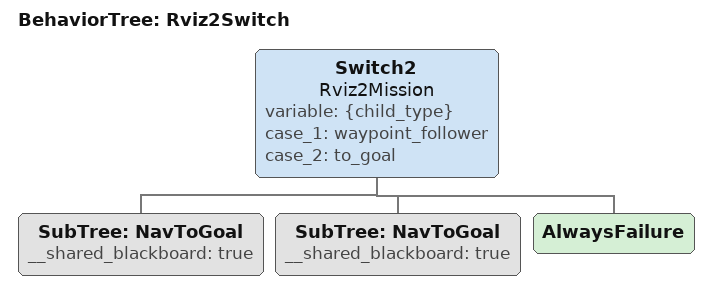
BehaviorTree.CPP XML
<?xml version="1.0"?>
<root>
    <include ros_pkg="autoware_behavior_tree" path="behavior_trees/autoware_bt0_navigation.xml"/>
    <!-- autoware rviz2 单点和多点导航功能分类 三级 -->
    <BehaviorTree ID="Rviz2Switch">
        <Switch2 name="Rviz2Mission" variable="{child_type}" case_1="waypoint_follower" case_2="to_goal">
            <SubTree ID="NavToGoal" __shared_blackboard="true"/>
            <SubTree ID="NavToGoal" __shared_blackboard="true"/>
            <!-- 其他未设置任务默认返回失败 -->
            <AlwaysFailure/>
        </Switch2>
    </BehaviorTree>
</root>
